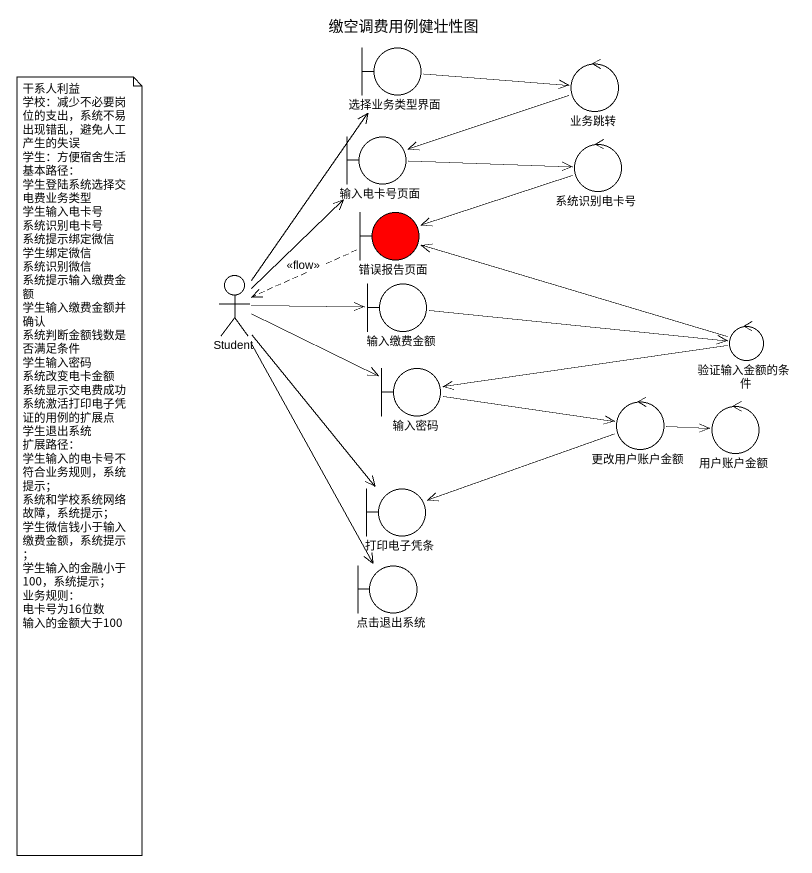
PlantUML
@startuml
title 缴空调费用例健壮性图
boundary 选择业务类型界面
control 业务跳转
boundary 输入电卡号页面
control 系统识别电卡号
boundary 错误报告页面 #FF0000
actor Student
boundary 输入缴费金额
control 验证输入金额的条件
boundary 输入密码
control 更改用户账户金额
control 用户账户金额
boundary 打印电子凭条
boundary 点击退出系统
选择业务类型界面 -right-> 业务跳转
业务跳转 -left-> 输入电卡号页面
输入电卡号页面 -right-> 系统识别电卡号
系统识别电卡号 -left-> 错误报告页面
错误报告页面 .left.> Student : <<flow>>
Student -up-> 选择业务类型界面
Student -up-> 输入电卡号页面
Student -right-> 输入缴费金额
Student -right-> 输入密码
Student --> 打印电子凭条
Student --> 点击退出系统
输入缴费金额 -right-> 验证输入金额的条件
验证输入金额的条件 -left-> 错误报告页面
验证输入金额的条件 -left-> 输入密码
输入密码 -right-> 更改用户账户金额
更改用户账户金额 -right-> 用户账户金额
更改用户账户金额 -left-> 打印电子凭条
note as N1
  干系人利益
  学校：减少不必要岗位的支出，系统不易出现错乱，避免人工产生的失误
  学生：方便宿舍生活
  基本路径：
  学生登陆系统选择交电费业务类型
  学生输入电卡号
  系统识别电卡号
  系统提示绑定微信
  学生绑定微信
  系统识别微信
  系统提示输入缴费金额
  学生输入缴费金额并确认
  系统判断金额钱数是否满足条件
  学生输入密码
  系统改变电卡金额
  系统显示交电费成功
  系统激活打印电子凭证的用例的扩展点
  学生退出系统
  扩展路径：
  学生输入的电卡号不符合业务规则，系统提示；
  系统和学校系统网络故障，系统提示；
  学生微信钱小于输入缴费金额，系统提示；
  学生输入的金融小于100，系统提示；
  业务规则：
  电卡号为16位数
  输入的金额大于100
end note
@enduml
